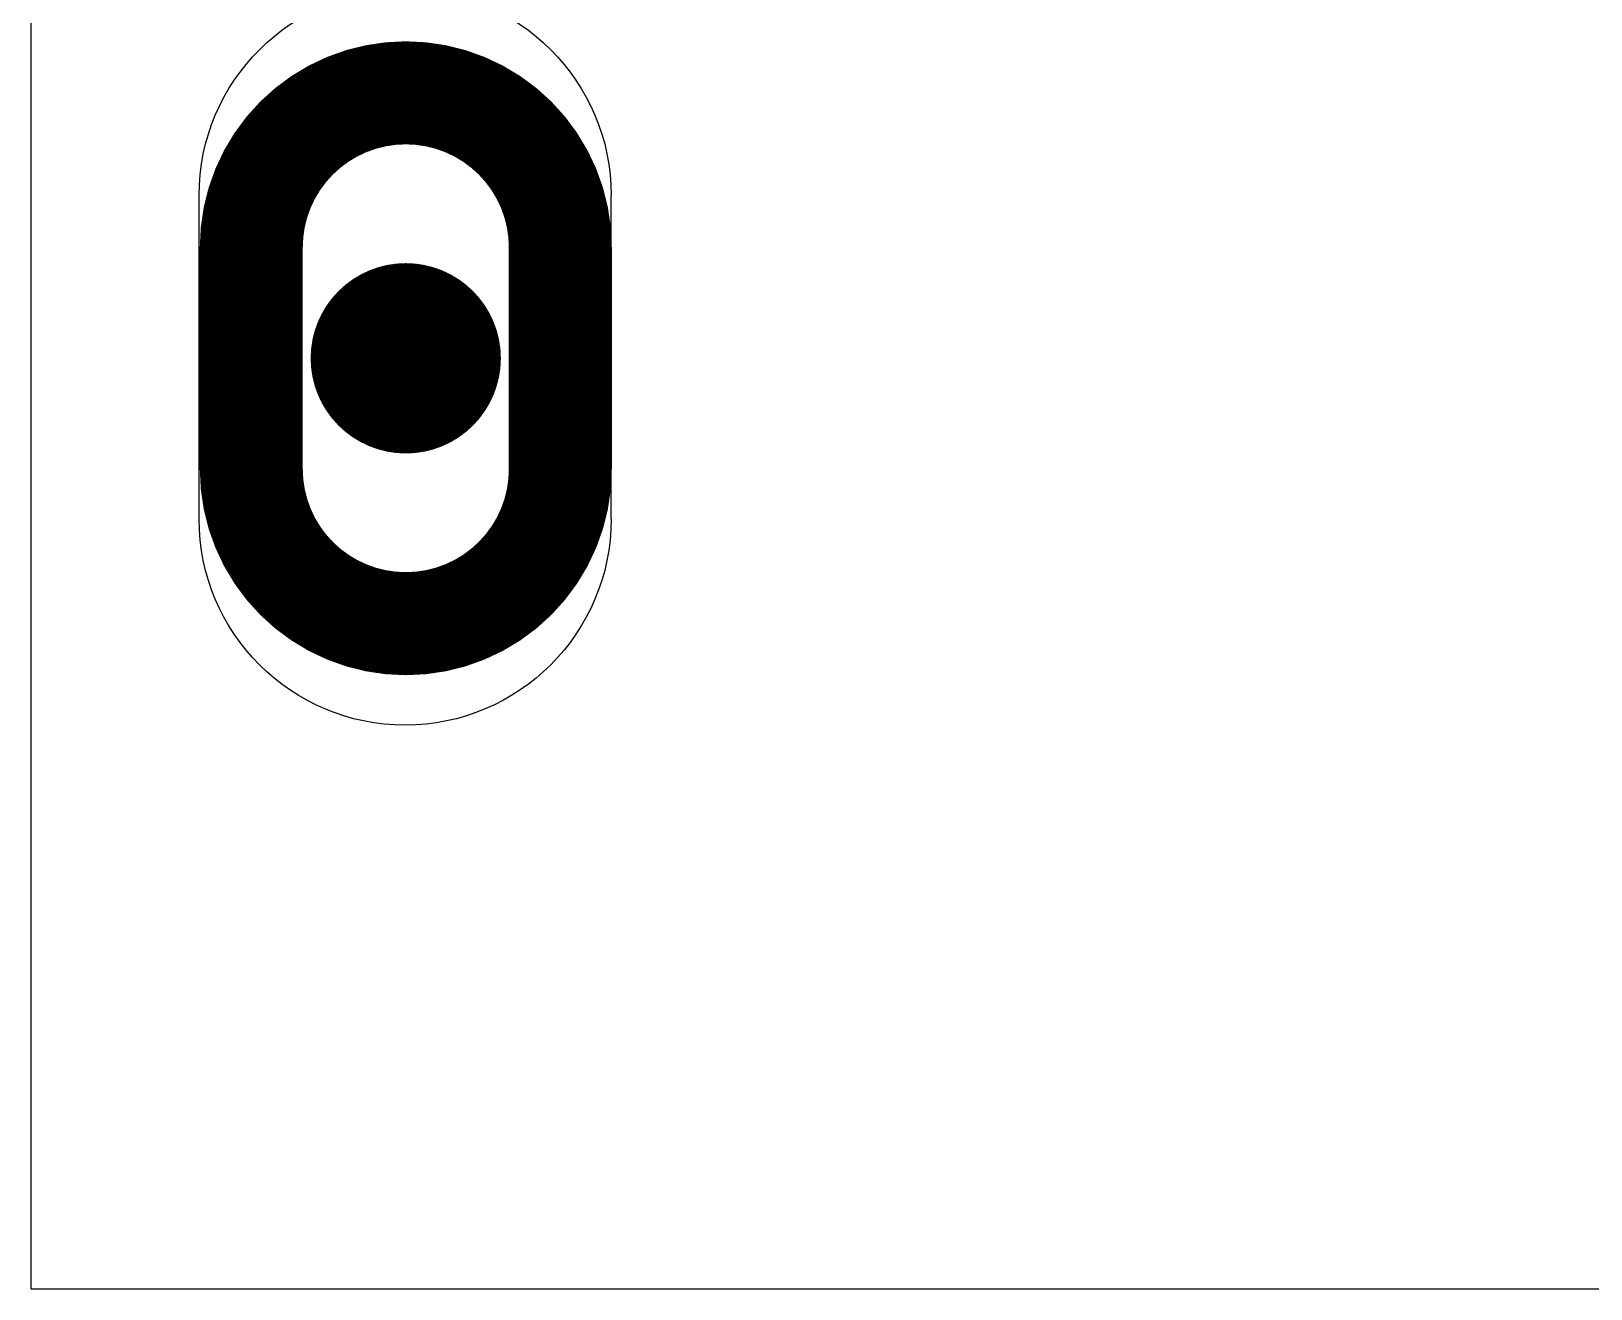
# Model space of a CAD drawing. Header units: millimetres. Extents: x 34 to 167, y 52 to 98.
# Drawn here: x 33.96 to 46.45, y 52.31 to 62.38 of the extents above; entities that cross this region are included whole.
import ezdxf

# ---------------------------------------------------------------- set-up
doc = ezdxf.new("R2010")
doc.units = ezdxf.units.MM
for name, color, linetype in [('BottomLayer', 5, 'Continuous'), ('Mechanical1', 6, 'Continuous'), ('MultiLayer', 9, 'Continuous'), ('PadHoleLayer', 156, 'Continuous'), ('TopLayer', 1, 'Continuous')]:
    doc.layers.add(name, color=color, linetype=linetype)

msp = doc.modelspace()

# ---------------------------------------------------------------- linework, layer by layer
at = {"layer": 'BottomLayer', "const_width": 0.762}
msp.add_lwpolyline([(36.581, 59.758, 1), (37.343, 59.758, 1)], format="xyb", close=True, dxfattribs=at)
at = {"layer": 'Mechanical1'}
for points in [[(33.962, 52.308), (33.962, 92.608)], [(35.307, 58.471), (35.307, 61.062)], [(38.607, 58.471), (38.607, 61.062)], [(33.962, 52.308), (162.362, 52.308)], [(33.962, 52.308), (33.962, 52.308)]]:
    msp.add_lwpolyline(points, dxfattribs=at)
for points in [[(35.307, 61.062, -1), (38.607, 61.062)], [(38.607, 58.471, -1), (35.307, 58.471)]]:
    msp.add_lwpolyline(points, format="xyb", dxfattribs=at)
for points in [[(35.307, 61.062, 1), (35.307, 61.062, 1)], [(35.307, 61.062, 1), (35.307, 61.062, 1)], [(38.607, 61.062, 1), (38.607, 61.062, 1)], [(38.607, 61.062, 1), (38.607, 61.062, 1)], [(35.307, 58.471, 1), (35.307, 58.471, 1)], [(35.307, 58.471, 1), (35.307, 58.471, 1)], [(38.607, 58.471, 1), (38.607, 58.471, 1)], [(38.607, 58.471, 1), (38.607, 58.471, 1)], [(33.962, 52.308, 1), (33.962, 52.308, 1)], [(33.962, 52.308, 1), (33.962, 52.308, 1)], [(33.962, 52.308, 1), (33.962, 52.308, 1)], [(33.962, 52.308, 1), (33.962, 52.308, 1)]]:
    msp.add_lwpolyline(points, format="xyb", close=True, dxfattribs=at)
at = {"layer": 'MultiLayer', "const_width": 0.762}
msp.add_lwpolyline([(36.581, 59.758, 1), (37.343, 59.758, 1)], format="xyb", close=True, dxfattribs=at)
at = {"layer": 'PadHoleLayer', "const_width": 0.825}
msp.add_lwpolyline([(35.725, 58.871), (35.725, 60.646, -1), (38.2, 60.646), (38.2, 58.871, -1)], format="xyb", close=True, dxfattribs=at)
at = {"layer": 'TopLayer', "const_width": 0.762}
msp.add_lwpolyline([(36.581, 59.758, 1), (37.343, 59.758, 1)], format="xyb", close=True, dxfattribs=at)

doc.saveas('drawing.dxf')
